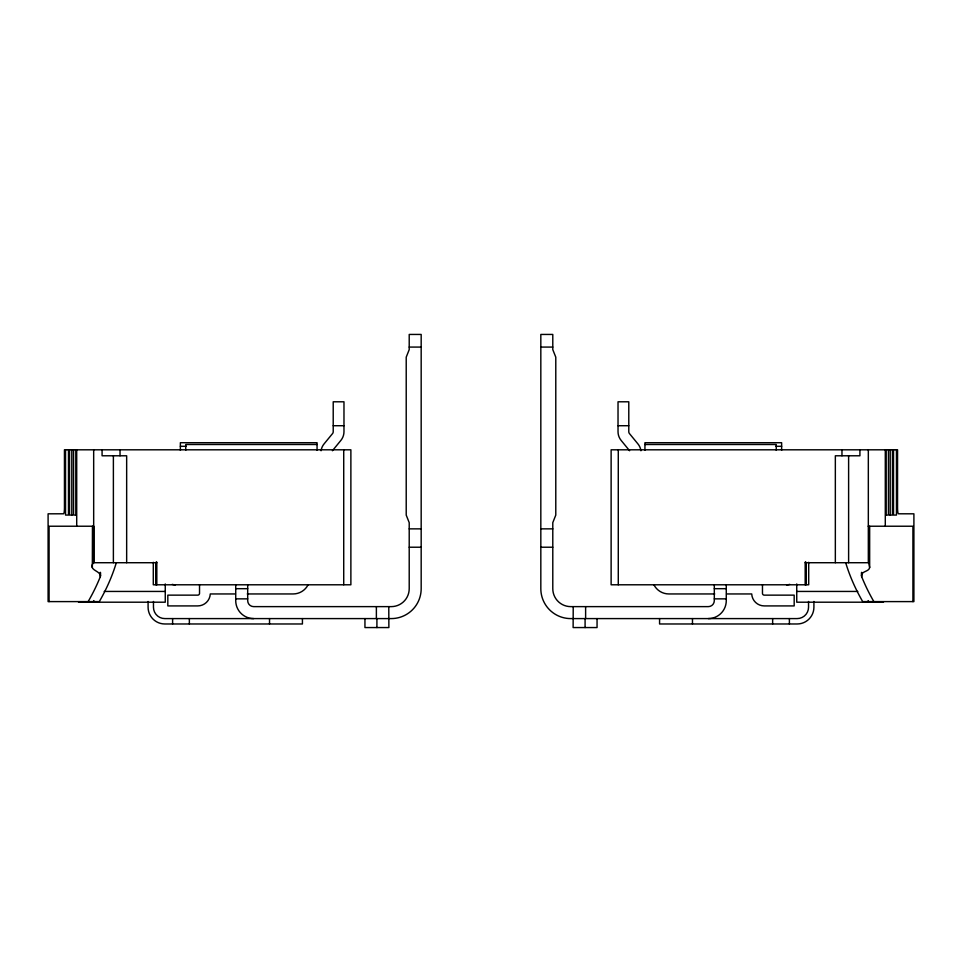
<?xml version="1.0" encoding="UTF-8"?>
<svg xmlns="http://www.w3.org/2000/svg" width="962" height="962" viewBox="0 0 962 962"><rect width="100%" height="100%" fill="white"/><g stroke="black" fill="none" stroke-linecap="round" stroke-linejoin="round"><path stroke-width="1.44" d="M869.66 526.226L869.66 567.544C868.939 571.921 861.784 570.827 861.471 575.577A17.797 7.251 3.8 0 0 861.724 576.791A820.875 334.451 3.8 0 0 873.857 601.599M88.143 601.599A820.875 334.451 -3.8 0 0 100.276 576.791A17.797 7.251 -3.8 0 0 100.529 575.577C99.194 570.225 88.263 570.382 93.314 562.722L156.818 562.722M332.395 450.745L340.849 440.428A13.757 13.757 0 0 0 343.975 431.71L343.975 401.791L333.213 401.791L333.213 431.71A2.994 2.994 0 0 1 332.527 433.597L324.062 443.915A13.757 13.757 0 0 0 321.067 450.757M409.211 347.078L421.176 347.078M540.824 347.078L552.789 347.078M333.213 425.721L343.975 425.721M618.025 425.721L628.787 425.721M317.063 444.504L185.738 444.504L185.738 450.3M644.937 444.504L776.262 444.504L776.262 450.3M180.363 446.308L186.375 446.308M775.625 446.308L781.637 446.308M72.378 515.067L69.553 515.067L69.553 449.807M76.395 515.067L73.569 515.067L73.569 449.807M885.605 515.067L888.431 515.067L888.431 449.807M889.622 515.067L892.447 515.067L892.447 449.807M868.145 526.226L912.914 526.226L912.914 601.599M409.211 528.86L421.176 528.86M540.824 528.86L552.789 528.86M409.211 547.222L421.176 547.222M540.824 547.222L552.789 547.222M805.182 562.722L868.686 562.722L869.66 567.544M235.726 588.684L247.691 588.684M714.309 588.684L726.274 588.684M104.197 591.438L165.26 591.438M796.74 591.438L857.803 591.438M235.437 593.951L210.281 593.951A12.566 12.566 0 0 1 197.739 605.916L167.821 605.916L167.821 595.141L197.739 595.141A1.792 1.792 0 0 0 199.531 593.35L199.531 584.68M247.282 593.951L293.157 593.951A16.751 16.751 0 0 0 308.08 584.8M714.718 593.951L668.843 593.951A16.751 16.751 0 0 1 653.919 584.8M726.563 593.951L751.719 593.951A12.566 12.566 0 0 0 764.261 605.916L794.179 605.916L794.179 595.141L764.261 595.141A1.792 1.792 0 0 1 762.469 593.35L762.469 584.68M235.726 598.857L247.691 598.857M714.309 598.857L726.274 598.857M78.511 602.2L165.26 602.2L165.26 583.934M883.489 602.2L796.74 602.2L796.74 583.934M629.605 450.745L621.151 440.428A13.757 13.757 0 0 1 618.025 431.71L618.025 401.791L628.787 401.791L628.787 431.71A2.994 2.994 0 0 0 629.473 433.597L637.938 443.915A13.757 13.757 0 0 1 640.933 450.757M896.464 449.807L896.464 515.067L893.518 515.067L893.518 449.807M890.199 449.807L890.199 515.067M886.182 449.807L886.182 515.067M885.293 449.807L885.293 526.226M868.325 449.807L868.325 562.722M861.712 572.33L861.712 576.791M861.471 572.582L861.471 575.577M859.92 449.807L859.92 455.784L835.341 455.784L835.341 562.722M848.616 455.747L848.616 562.722M841.966 449.807L841.966 455.784M813.912 601.466L813.912 607.226A16.751 16.751 0 0 1 797.161 623.977L659.571 623.977L659.571 618.59M808.705 562.289L808.705 584.788L611.123 584.788L611.123 449.807L897.558 449.807L897.546 507.828A6.012 0.878 -90 0 0 898.424 513.792L913.9 513.816L913.9 601.599L862.686 601.599A833.886 339.754 3.8 0 1 855.002 586.892A835.425 340.38 3.8 0 1 845.694 562.722M808.537 601.466L808.537 607.226A11.364 11.364 0 0 1 797.161 618.59L570.731 618.59A29.906 29.906 0 0 1 540.824 588.684L540.824 334.439L552.789 334.439L552.789 349.627L555.783 357.167L555.783 515.103L552.789 522.643L552.789 588.684A17.941 17.941 0 0 0 570.731 606.625L708.333 606.625A5.976 5.976 0 0 0 714.309 600.649L714.309 584.788M805.891 562.313L805.891 584.788M805.723 562.121L805.723 584.788M805.182 562.121L805.182 584.788M789.393 618.59L789.393 623.977M781.637 450.3L781.637 442.712L644.937 442.712L644.937 450.3M772.642 618.59L772.642 623.977M726.274 584.788L726.274 600.649A17.941 17.941 0 0 1 708.333 618.59M692.472 618.59L692.472 623.977M618.277 449.807L618.277 584.788M597.053 618.59L597.053 627.561L573.124 627.561L573.22 606.625M585.617 606.625L585.617 618.59M585.088 618.59L585.088 627.561M388.78 606.625L388.876 627.561L364.947 627.561L364.947 618.59M376.912 618.59L376.912 627.561M376.382 606.625L376.382 618.59M343.723 449.807L343.723 584.788M317.063 450.3L317.063 442.712L180.363 442.712L180.363 450.3M302.429 618.59L302.429 623.977L164.839 623.977A16.751 16.751 0 0 1 148.088 607.226L148.088 601.466M269.528 618.59L269.528 623.977M247.691 584.788L247.691 600.649A5.976 5.976 0 0 0 253.667 606.625L391.269 606.625A17.941 17.941 0 0 0 409.211 588.684L409.211 522.643L406.217 515.103L406.217 357.167L409.211 349.627L409.211 334.439L421.176 334.439L421.176 588.684A29.906 29.906 0 0 1 391.269 618.59L164.839 618.59A11.364 11.364 0 0 1 153.463 607.226L153.463 601.466M235.726 584.788L235.726 600.649A17.941 17.941 0 0 0 253.667 618.59M189.358 618.59L189.358 623.977M172.607 618.59L172.607 623.977M156.818 562.121L156.818 584.788M156.277 562.121L156.277 584.788M156.109 562.313L156.109 584.788M153.295 562.289L153.295 584.788L350.877 584.788L350.877 449.807L64.442 449.807L64.454 507.828A6.012 0.878 90 0 1 63.576 513.792L48.1 513.816L48.1 601.599L99.314 601.599A833.886 339.754 -3.8 0 0 106.998 586.892A835.425 340.38 -3.8 0 0 116.306 562.722M126.659 562.722L126.659 455.784L102.08 455.784L102.08 449.807M120.034 449.807L120.034 455.784M113.384 455.747L113.384 562.722M100.529 572.582L100.529 575.577M100.288 572.33L100.288 576.791M93.855 562.722L93.855 526.226L49.086 526.226L49.086 601.599M93.675 449.807L93.675 562.722M92.46 526.226L92.34 567.544M76.707 449.807L76.707 526.226M75.818 449.807L75.818 515.067M71.801 449.807L71.801 515.067M68.482 449.807L68.482 515.067L65.536 515.067L65.536 449.807M868.866 601.779A10.979 2.838 -90 0 1 868.109 600.589M789.718 584.355A10.173 10.173 0 0 1 786.579 584.848M175.421 584.848A10.173 10.173 0 0 1 172.282 584.355M93.891 600.589A10.979 2.838 -90 0 1 93.134 601.779"/></g></svg>
